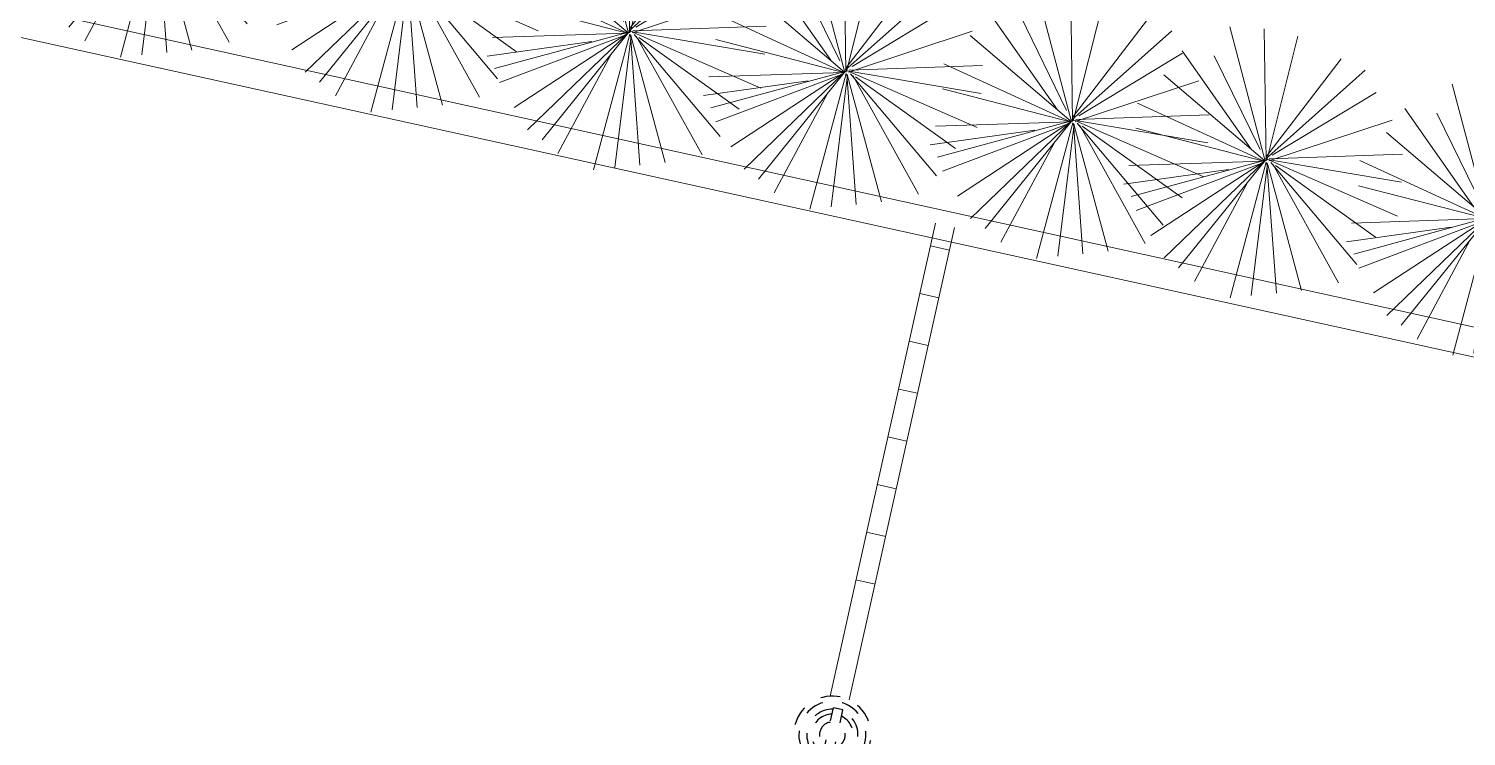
# Model space of a CAD drawing. Header units: metres. Extents: x 12093 to 20303, y 514 to 1412.
# Drawn here: x 19734.77 to 19742.12, y 702.21 to 705.83 of the extents above; entities that cross this region are included whole.
import ezdxf

# ---------------------------------------------------------------- set-up
doc = ezdxf.new("R2010")
doc.units = ezdxf.units.M
doc.linetypes.add('DASHED2', pattern=[9.525, 6.35, -3.175])
doc.layers.get('0').update_dxf_attribs({"lineweight": 13})
for name, color, linetype, lineweight in [('AMBI-GRASS', 104, 'Continuous', 20), ('JARDINERA', 132, 'Continuous', 40), ('MANZANAS-ORIGINALES', 147, 'Continuous', 9), ('SARDINEL', 52, 'Continuous', 20), ('TEX', 81, 'Continuous', 13), ('text.-piso', 35, 'Continuous', 5)]:
    doc.layers.add(name, color=color, linetype=linetype, lineweight=lineweight)
doc.layers.add('Proyecciones', color=52, linetype='DASHED2')

# ---------------------------------------------------------------- blocks, each defined once
blk = doc.blocks.new('Arbust11')
for p, q in [((0.0378, 0.4871), (-0.0937, 0.9403)), ((0.0408, 0.4825), (0.0377, 0.9348)), ((0.0408, 0.5449), (0.1405, 0.941)), ((-0.1618, 0.888), (0.0377, 0.4856)), ((0.0439, 0.4856), (0.3088, 0.8724)), ((0.0595, 0.5199), (0.1997, 0.8474)), ((-0.0621, 0.5573), (-0.3332, 0.7944)), ((0.0377, 0.4856), (-0.274, 0.8225)), ((-0.3488, 0.7476), (0.0408, 0.4856)), ((0.0439, 0.4794), (0.3805, 0.7788)), ((0.0283, 0.4856), (-0.3738, 0.7039)), ((0.047, 0.4794), (0.4366, 0.6759)), ((0.0314, 0.4856), (-0.4049, 0.6104)), ((-0.433, 0.5262), (0.0439, 0.4825)), ((0.0533, 0.4887), (0.474, 0.5137)), ((0.0439, 0.4825), (-0.4267, 0.4669)), ((-0.0527, 0.4794), (-0.4267, 0.3952)), ((0.0408, 0.4762), (-0.3893, 0.2673)), ((0.0408, 0.47), (-0.3364, 0.2174)), ((0.0408, 0.4731), (-0.274, 0.1581)), ((0.0377, 0.4669), (-0.2117, 0.0988)), ((0.0501, 0.4544), (-0.1088, 0.0209)), ((0.0501, 0.4638), (-0.0215, 0.0146)), ((0.047, 0.4856), (0.499, 0.4263)), ((0.0501, 0.4794), (0.2901, 0.0832)), ((0.0501, 0.4731), (0.4304, 0.2454)), ((0.0533, 0.47), (0.1935, 0.0177)), ((0.0533, 0.4451), (0.0907, 0.0271)), ((0.0564, 0.4762), (0.3649, 0.1425)), ((0.072, 0.4762), (0.4647, 0.3484))]:
    blk.add_line(p, q)
blk = doc.blocks.new('gfgfhfhg')
at = {"layer": 'JARDINERA'}
for p, q in [((19970.5149, 670.0708), (19970.5149, 670.417)), ((19970.5149, 670.417), (19970.6633, 670.417)), ((19970.7127, 670.417), (19970.8611, 670.417)), ((19970.8611, 670.417), (19970.8611, 670.0708)), ((19970.5396, 670.0955), (19970.5396, 670.3923)), ((19970.5396, 670.3923), (19970.6633, 670.3923)), ((19970.5643, 670.1202), (19970.5643, 670.3676)), ((19970.5643, 670.3676), (19970.6633, 670.3676)), ((19970.7127, 670.3923), (19970.8364, 670.3923)), ((19970.7127, 670.3676), (19970.8117, 670.3676)), ((19970.8117, 670.3676), (19970.8117, 670.1202)), ((19970.8364, 670.3923), (19970.8364, 670.0955)), ((19970.8117, 670.1202), (19970.5643, 670.1202)), ((19970.8611, 670.0708), (19970.5149, 670.0708)), ((19970.8364, 670.0955), (19970.5396, 670.0955))]:
    blk.add_line(p, q, dxfattribs=at)
blk.add_arc((19970.688, 670.2439), 0.0495, 120, 60, dxfattribs=at)
at = {"layer": 'Proyecciones', "ltscale": 0.005}
for p, q in [((19970.7127, 670.9364), (19970.6633, 670.9364)), ((19970.6633, 670.2686), (19970.6633, 670.9364)), ((19970.7127, 670.2686), (19970.7127, 670.9364)), ((19970.7127, 670.7138), (19970.6633, 670.7138)), ((19970.7127, 670.4665), (19970.6633, 670.4665))]:
    blk.add_line(p, q, dxfattribs=at)
for centre, radius, start, end in [((19970.688, 670.8004), 0.1979, 277.18076, 262.81924), ((19970.688, 670.8004), 0.1714, 278.29892, 261.70108), ((19970.688, 670.8004), 0.1309, 100.89339, 259.10661), ((19970.688, 670.8004), 0.1309, 280.89339, 79.10661), ((19970.688, 670.8004), 0.1061, 103.47486, 256.52514), ((19970.688, 670.8004), 0.0657, 112.12793, 247.87207), ((19970.688, 670.8004), 0.1061, 283.47486, 76.52514), ((19970.688, 670.8004), 0.0657, 292.12793, 67.87207), ((19970.688, 670.2686), 0.0247, 180, 0)]:
    blk.add_arc(centre, radius, start, end, dxfattribs=at)
at = {"layer": 'SARDINEL'}
blk.add_line((19970.5643, 670.1202), (19970.5643, 670.1202), dxfattribs=at)

msp = doc.modelspace()

# ---------------------------------------------------------------- linework, layer by layer
at = {"layer": 'MANZANAS-ORIGINALES'}
for p, q in [((19812.0766, 688.9165), (19714.4771, 710.3909)), ((19812.1909, 688.7378), (19714.4448, 710.2444))]:
    msp.add_line(p, q, dxfattribs=at)
at = {"layer": 'text.-piso', "ltscale": 5}
for p, q in [((19738.8689, 702.4121), (19739.4076, 704.831)), ((19738.967, 702.3928), (19739.5052, 704.8092)), ((19739.3817, 704.7148), (19739.4793, 704.6931)), ((19739.3274, 704.4708), (19739.425, 704.4491)), ((19739.273, 704.2268), (19739.3706, 704.205)), ((19739.2187, 703.9828), (19739.3163, 703.961)), ((19739.1643, 703.7387), (19739.2619, 703.717)), ((19739.11, 703.4947), (19739.2076, 703.473)), ((19739.0556, 703.2507), (19739.1532, 703.229)), ((19739.0013, 703.0067), (19739.0989, 702.9849))]:
    msp.add_line(p, q, dxfattribs=at)

# ---------------------------------------------------------------- block references
at = {"layer": 'AMBI-GRASS', "ltscale": 0.05, "xscale": 1.499999999998325, "yscale": 1.499999999998325, "zscale": 1.499999999998325, "rotation": 49.16166176348414}
for p in [(19734.9426, 706.1253), (19735.9283, 705.8596), (19737.2082, 705.5781), (19738.3456, 705.2837), (19739.4512, 705.0827), (19740.6093, 704.8303), (19741.5983, 704.6292), (19742.7358, 704.3348)]:
    msp.add_blockref('Arbust11', p, dxfattribs=at)
at = {"layer": 'TEX', "lineweight": 20, "rotation": 347.4438788737021}
msp.add_blockref('gfgfhfhg', (99.992, 4389.0009), dxfattribs=at)

doc.saveas('drawing.dxf')
